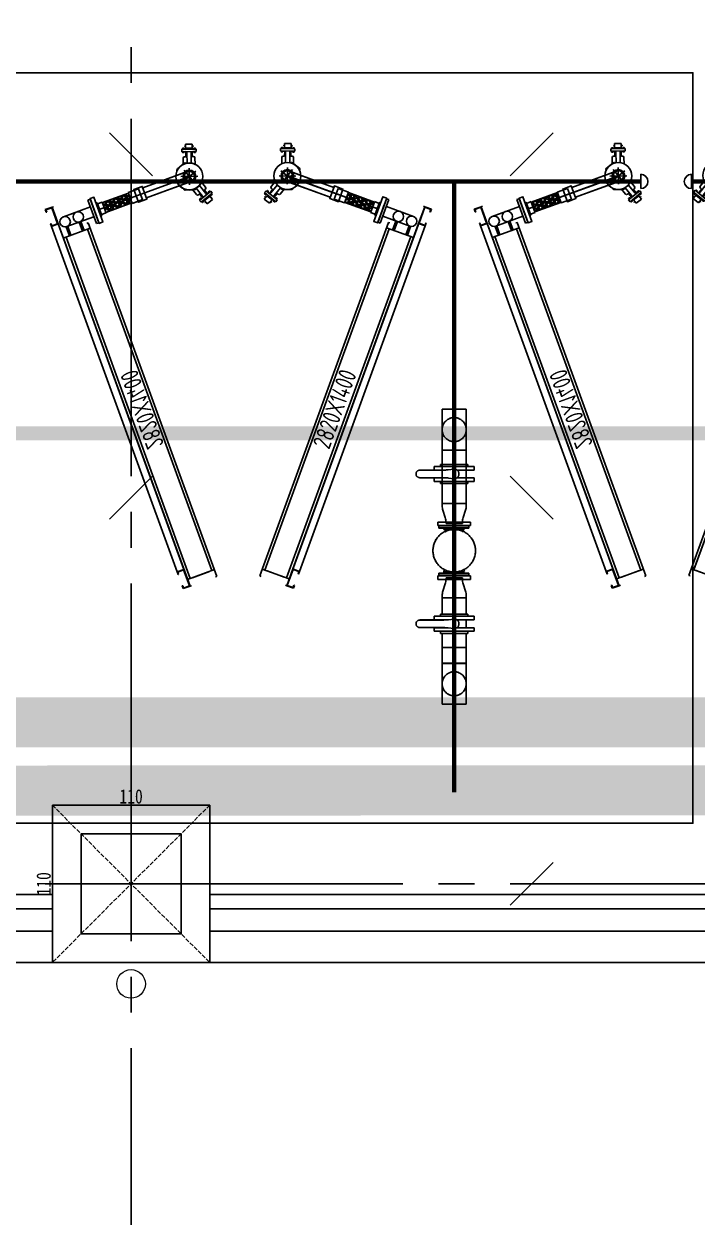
# Model space of a CAD drawing. Extents: x -3080 to 28500, y -1326 to 31609.
# Drawn here: x 10965 to 11436, y -233 to 601 of the extents above; entities that cross this region are included whole.
import ezdxf
from ezdxf.enums import TextEntityAlignment as Align

# ---------------------------------------------------------------- set-up
doc = ezdxf.new("R2010")
doc.units = 0
doc.header["$LTSCALE"] = 100
for name, pattern in [('188K-SM-03-F05-ARCH-PA-Y2257103$0$DASHED', [19.05, 12.7, -6.35]), ('188K-SM-03-F05-MECH-DCC-Y2257103$0$XFM1Q20-200k$0$CENTER', [2, 1.25, -0.25, 0.25, -0.25]), ('188K-SM-07-F10-MECH-CR PIPE-Y2257103$0$XFM1Q20-200k$0$CENTER', [2, 1.25, -0.25, 0.25, -0.25]), ('X-S-FAB-L05$0$COL-CEN-LIN', [3.25, 2.5, -0.25, 0.25, -0.25]), ('X-S-FAB-L05$0$HIDDEN', [0.4, 0.3, -0.1])]:
    doc.linetypes.add(name, pattern=pattern)
for name, color, linetype in [('0-xref', 8, 'Continuous'), ('188K-SM-03-F05-ARCH-PA-Y2257103$0$K-DIivder-3.5', 53, '188K-SM-03-F05-ARCH-PA-Y2257103$0$DASHED'), ('188K-SM-03-F05-ARCH-PA-Y2257103$0$K-岩棉 2hr 3.5-非抗', 53, 'Continuous'), ('188K-SM-03-F05-MECH-DCC-Y2257103$0$00_AC_CHS_20℃', 3, 'Continuous'), ('188K-SM-03-F05-MECH-DCC-Y2257103$0$00_DCC', 7, 'Continuous'), ('188K-SM-03-F05-MECH-DCC-Y2257103$0$00_閥站分組', 1, 'Continuous'), ('188K-SM-07-F10-MECH-CR PIPE-Y2257103$0$00_AC_CHS_12℃', 4, 'Continuous'), ('188K-SM-07-F10-MECH-CR PIPE-Y2257103$0$00_AC_CHS_20℃', 3, 'Continuous'), ('188K-SM-07-F10-MECH-CR PIPE-Y2257103$0$00_DCC', 7, 'Continuous'), ('188K-SM-07-F10-MECH-CR PIPE-Y2257103$0$00_閥站分組', 1, 'Continuous'), ('X-S-FAB-L05$0$1_L05平面圖_1_A-OBJE-MEP', 8, 'Continuous'), ('X-S-FAB-L05$0$BEAM', 8, 'Continuous'), ('X-S-FAB-L05$0$BLOCK', 8, 'Continuous'), ('X-S-FAB-L05$0$CCL', 8, 'X-S-FAB-L05$0$COL-CEN-LIN'), ('X-S-FAB-L05$0$COL', 8, 'Continuous'), ('X-S-FAB-L05$0$COL-S', 8, 'Continuous'), ('X-S-FAB-L05$0$S-FNDN', 8, 'Continuous'), ('X-S-FAB-L05$0$S-鋼柱', 8, 'Continuous'), ('X-S-FAB-L05$0$SLAB', 8, 'Continuous'), ('X-S-FAB-L05$0$WALL-RC', 8, 'Continuous')]:
    doc.layers.add(name, color=color, linetype=linetype)
doc.layers.add('X-S-FAB-L05$0$XREF', color=8, linetype='Continuous', lineweight=0)
doc.styles.add('188K-SM-03-F05-MECH-DCC-Y2257103$0$XFM1Q20-200k$0$aa-txt', font='isocp.shx', dxfattribs={"bigfont": 'chineset.shx'})
doc.styles.add('188K-SM-07-F10-MECH-CR PIPE-Y2257103$0$XFM1Q20-200k$0$aa-txt', font='isocp.shx', dxfattribs={"bigfont": 'chineset.shx'})
doc.styles.add('X-S-FAB-L05$0$DIM', font='', dxfattribs={"width": 0.8})
doc.styles.get('X-S-FAB-L05$0$DIM').set_extended_font_data('MingLiU')
doc.dimstyles.new('X-S-FAB-L05$0$JJP_005_defpoint', dxfattribs={"dimtxt": 20, "dimasz": 0.5, "dimexe": 0.5, "dimexo": 0.5, "dimgap": 0.5, "dimtad": 1, "dimdsep": 46, "dimtxsty": 'X-S-FAB-L05$0$DIM', "dimblk": 'X-S-FAB-L05$0$_None', "dimcen": 10, "dimclrd": 256, "dimclre": 256, "dimclrt": 256, "dimadec": 0, "dimazin": 0, "dimtfac": 1, "dimtix": 1, "dimtmove": 2, "dimatfit": 3, "dimldrblk": 'X-S-FAB-L05$0$_None', "dimfxl": 0.5, "dimtolj": 1, "dimtzin": 0, "dimarcsym": 0})
pattern_1 = [(135, (-2258.2576, -4619.8331), (-8e-16, 2.4374981), [5.1707143, -1.7235714]), (45, (-2259.4764, -4618.6144), (-8e-16, 2.4374981), [5.1707143, -1.7235714])]

# ---------------------------------------------------------------- blocks, each defined once
blk = doc.blocks.new('*D174')
at = {"layer": 'DefPoints', "lineweight": -2, "transparency": 16777216}
blk.add_line((0, 0), (110, 0), dxfattribs=at)
at = {"layer": 'DefPoints', "color": 0, "transparency": 16777216}
for p in [(0, 0), (110, 0), (110, 0)]:
    blk.add_point(p, dxfattribs=at)
at = {"layer": 'DefPoints', "transparency": 16777216, "insert": (55, 6.07), "char_height": 10, "attachment_point": 5, "style": 'X-S-FAB-L05$0$DIM'}
blk.add_mtext('\\A1;110', dxfattribs=at)
blk = doc.blocks.new('X-S-FAB-L05$0$_None')
blk = doc.blocks.new('*D175')
at = {"layer": 'DefPoints', "lineweight": -2, "transparency": 16777216}
blk.add_line((0, 0), (0, -110), dxfattribs=at)
at = {"layer": 'DefPoints', "color": 0, "transparency": 16777216}
for p in [(0, 0), (0, -110), (0, -110)]:
    blk.add_point(p, dxfattribs=at)
at = {"layer": 'DefPoints', "transparency": 16777216, "insert": (-6.07, -55), "char_height": 10, "attachment_point": 5, "rotation": 90, "style": 'X-S-FAB-L05$0$DIM'}
blk.add_mtext('\\A1;110', dxfattribs=at)
blk = doc.blocks.new('X-S-FAB-L05$0$SC1')
at = {"layer": 'DefPoints'}
blk.add_line((27924.99, 8342.12), (27954.99, 8312.12), dxfattribs=at)
blk = doc.blocks.new('X-S-FAB-L05$0$VC(C)')
at = {"layer": 'X-S-FAB-L05$0$S-鋼柱'}
for p in [(-16899.99, -7817.12), (-16619.99, -8057.06)]:
    blk.add_blockref('X-S-FAB-L05$0$SC1', p, dxfattribs=at)
at = {"layer": 'X-S-FAB-L05$0$S-鋼柱', "rotation": 90}
for p in [(19647.13, -27429.99), (19367.12, -27669.93), (19647.13, -27939.99)]:
    blk.add_blockref('X-S-FAB-L05$0$SC1', p, dxfattribs=at)
blk = doc.blocks.new('X-S-FAB-L05$0$板_3_2', base_point=(11935, 9055))
at = {"layer": 'X-S-FAB-L05$0$S-FNDN', "color": 15, "lineweight": 0, "flags": 128}
blk.add_lwpolyline([(11935, 9055), (4350, 9055), (4350, 7470), (9330, 7470), (9330, -55), (11935, -55), (11935, 4530), (11070, 4530), (11070, 5003), (11935, 5003)], close=True, dxfattribs=at)
blk = doc.blocks.new('188K-SM-03-F05-ARCH-PA-Y2257103')
at = {"layer": '188K-SM-03-F05-ARCH-PA-Y2257103$0$K-DIivder-3.5', "linetype": 'ByBlock', "ltscale": 2, "const_width": 10, "elevation": 0}
blk.add_lwpolyline([(13172.5, 315), (7830, 315)], dxfattribs=at)
at = {"layer": '188K-SM-03-F05-ARCH-PA-Y2257103$0$K-岩棉 2hr 3.5-非抗'}
for p, q in [((10985, -7.5, 0), (10255, -7.5, 0)), ((11825, -7.5, 0), (11095, -7.5, 0)), ((10985, -17.5), (10255, -17.5)), ((11825, -17.5), (11095, -17.5))]:
    blk.add_line(p, q, dxfattribs=at)
blk = doc.blocks.new('188K-SM-03-F05-MECH-DCC-Y2257103$0$XFM1Q20-200k$0$R6-4')
at = {"layer": '188K-SM-03-F05-MECH-DCC-Y2257103$0$00_DCC', "color": 60}
for p, q in [((-5.72, 0), (-5.72, -1.01)), ((-5.72, 0), (5.72, 0)), ((-6.22, -4.15), (-7.91, -9.27)), ((5.72, 0), (5.72, -1.01)), ((6.22, -4.15), (7.91, -9.27)), ((-8.41, -13.97), (-8.41, -12.4)), ((8.41, -13.97), (-8.41, -13.97)), ((8.41, -13.97), (8.41, -12.4))]:
    blk.add_line(p, q, dxfattribs=at)
for centre, start, end in [((-15.72, -1.01), 341.73209, 0), ((15.72, -1.01), 180, 198.26791), ((1.59, -12.4), 161.73209, 180), ((-1.59, -12.4), 0, 18.26791)]:
    blk.add_arc(centre, 10, start, end, dxfattribs=at)
blk = doc.blocks.new('188K-SM-03-F05-MECH-DCC-Y2257103$0$XFM1Q20-200k$0$BV-150V-T1')
at = {"color": 0, "linetype": 'ByBlock'}
for p, q in [((-5.24, 9.6), (-6.67, 9.6)), ((-6.67, -9.6), (-6.67, 9.6)), ((-2.7, 13.97), (-5.24, 13.97)), ((-5.24, -13.97), (-5.24, 13.97)), ((2.7, 13.97), (5.24, 13.97)), ((5.24, 13.97), (5.24, -13.97)), ((5.24, 9.6), (6.67, 9.6)), ((6.67, 9.6), (6.67, -9.6)), ((-5.24, -9.6), (-6.67, -9.6)), ((-2.7, -13.97), (-5.24, -13.97)), ((2.7, -8.41), (-2.7, -8.41)), ((2.7, -13.97), (5.24, -13.97)), ((5.24, -9.6), (6.67, -9.6))]:
    blk.add_line(p, q, dxfattribs=at)
blk.add_lwpolyline([(-2.67, 7.5), (-2.67, 24.03, -1), (2.67, 24.03), (2.67, 7.68, 0.028765), (2.87, 4.24), (3.32, 0.29, -1.044614), (-3.34, 0), (-2.87, 4.06, 0.028765)], format="xyb", close=True, dxfattribs=at)
for points in [[(-2.7, 13.97), (-2.7, 6.15)], [(2.7, 13.97), (2.7, 6.33)], [(-2.7, -1.96), (-2.7, -13.97)], [(2.7, -1.96), (2.7, -13.97)]]:
    blk.add_lwpolyline(points, dxfattribs=at)
blk = doc.blocks.new('188K-SM-03-F05-MECH-DCC-Y2257103$0$DCC-閥站(出)')
at = {"layer": '188K-SM-03-F05-MECH-DCC-Y2257103$0$00_DCC', "color": 60, "linetype": '188K-SM-03-F05-MECH-DCC-Y2257103$0$XFM1Q20-200k$0$CENTER'}
for p, q in [((-8.41, 206.26, 0), (-8.41, 140.24, 0)), ((-8.41, 206.26, 0), (8.41, 206.26, 0)), ((0, 0), (0, 206.26, 0)), ((8.41, 206.26, 0), (8.41, 140.24, 0)), ((-8.41, 177.68, 0), (8.41, 177.68, 0)), ((-10.79, 124.72, 0), (-0.29, 124.72, 0)), ((-10.79, 124.72, 0), (-10.79, 123.22, 0)), ((-10.79, 123.22, 0), (-0.29, 123.22, 0)), ((-10.69, 123.12, 0), (-10.79, 123.22, 0)), ((-0.29, 123.12, 0), (-10.69, 123.12, 0)), ((-7.84, 124.92, 0), (-0.29, 124.92, 0)), ((-7.84, 124.72, 0), (-7.84, 124.92, 0)), ((-7.29, 122.11, 0), (-7.29, 122.92, 0)), ((-6.69, 121.93, 0), (-0.29, 121.93, 0)), ((7.26, 124.92, 0), (-0.29, 124.92, 0)), ((10.21, 124.72, 0), (-0.29, 124.72, 0)), ((10.21, 123.22, 0), (-0.29, 123.22, 0)), ((-0.29, 123.12, 0), (10.11, 123.12, 0)), ((6.71, 121.93, 0), (-0.29, 121.93, 0)), ((6.71, 121.93, 0), (6.71, 122.92, 0)), ((7.26, 124.72, 0), (7.26, 124.92, 0)), ((10.11, 123.12, 0), (10.21, 123.22, 0)), ((10.21, 124.72, 0), (10.21, 123.22, 0)), ((-7.29, 93.01, 0), (-7.29, 91.72, 0)), ((6.71, 92.52, 0), (-7.29, 92.52, 0)), ((6.71, 92.52, 0), (6.71, 91.72, 0)), ((-10.69, 91.52, 0), (-10.79, 91.42, 0)), ((-10.79, 91.42, 0), (-0.29, 91.42, 0)), ((-10.79, 89.92, 0), (-10.79, 91.42, 0)), ((-10.79, 89.92, 0), (-0.29, 89.92, 0)), ((-0.29, 91.52, 0), (-10.69, 91.52, 0)), ((-7.84, 89.92, 0), (-7.84, 89.72, 0)), ((-7.84, 89.72, 0), (-0.29, 89.72, 0)), ((-0.29, 91.52, 0), (10.11, 91.52, 0)), ((10.21, 91.42, 0), (-0.29, 91.42, 0)), ((10.21, 89.92, 0), (-0.29, 89.92, 0)), ((7.26, 89.72, 0), (-0.29, 89.72, 0)), ((7.26, 89.92, 0), (7.26, 89.72, 0)), ((10.11, 91.52, 0), (10.21, 91.42, 0)), ((10.21, 89.92, 0), (10.21, 91.42, 0)), ((-8.41, 62.58, 0), (-8.41, 74.04, 0)), ((8.41, 62.58, 0), (8.41, 74.04, 0)), ((-8.41, 49.53, 0), (-8.41, 0, 0)), ((8.41, 49.53, 0), (8.41, 0, 0)), ((8.4, 39.53, 0), (-8.4, 39.53, 0)), ((-8.41, 28.57, 0), (8.41, 28.57, 0)), ((-8.41, 0, 0), (8.41, 0, 0))]:
    blk.add_line(p, q, dxfattribs=at)
at = {"layer": '188K-SM-03-F05-MECH-DCC-Y2257103$0$00_DCC', "color": 60, "linetype": '188K-SM-03-F05-MECH-DCC-Y2257103$0$XFM1Q20-200k$0$CENTER', "elevation": 0}
for points in [[(-11.43, 124.92), (11.43, 124.92), (11.43, 127.3), (-11.43, 127.3)], [(-11.43, 89.67), (11.43, 89.67), (11.43, 87.29), (-11.43, 87.29)]]:
    blk.add_lwpolyline(points, close=True, dxfattribs=at)
at = {"layer": '188K-SM-03-F05-MECH-DCC-Y2257103$0$00_DCC', "color": 60, "linetype": '188K-SM-03-F05-MECH-DCC-Y2257103$0$XFM1Q20-200k$0$CENTER'}
for centre, radius in [((0, 191.97, 0), 8.41), ((0, 107.32, 0), 14.88), ((0, 14.29, 0), 8.41)]:
    blk.add_circle(centre, radius, dxfattribs=at)
for centre, radius, start, end in [((-7.49, 122.92, 0), 0.2, 0, 90), ((-7.41, 120.62, 0), 1.5, 45, 85.36093), ((-7.46, 120.67, 0), 1.5, 345, 45), ((7.46, 120.67, 0), 1.5, 135, 195), ((7.41, 120.62, 0), 1.5, 94.63907, 135), ((6.91, 122.92, 0), 0.2, 90, 180), ((-8.4, 94.02, 0), 1.5, 317.6297, 21.32321), ((8.4, 94.02, 0), 1.5, 158.67679, 222.3703), ((-7.49, 91.72, 0), 0.2, 270, 0), ((6.91, 91.72, 0), 0.2, 180, 270)]:
    blk.add_arc(centre, radius, start, end, dxfattribs=at)
for name, p, rotation in [('188K-SM-03-F05-MECH-DCC-Y2257103$0$XFM1Q20-200k$0$BV-150V-T1', (0, 161.01, 0), 90), ('188K-SM-03-F05-MECH-DCC-Y2257103$0$XFM1Q20-200k$0$R6-4', (0, 126.3, 0), 180)]:
    blk.add_blockref(name, p, dxfattribs=dict(at, rotation=rotation))
at = {"layer": '188K-SM-03-F05-MECH-DCC-Y2257103$0$00_DCC', "color": 60, "linetype": '188K-SM-03-F05-MECH-DCC-Y2257103$0$XFM1Q20-200k$0$CENTER', "xscale": -1}
blk.add_blockref('188K-SM-03-F05-MECH-DCC-Y2257103$0$XFM1Q20-200k$0$R6-4', (0, 88.29, 0), dxfattribs=at)
at = {"layer": '188K-SM-03-F05-MECH-DCC-Y2257103$0$00_DCC', "color": 60, "linetype": '188K-SM-03-F05-MECH-DCC-Y2257103$0$XFM1Q20-200k$0$CENTER', "xscale": -1, "rotation": 90}
blk.add_blockref('188K-SM-03-F05-MECH-DCC-Y2257103$0$XFM1Q20-200k$0$BV-150V-T1', (0, 56.2, 0), dxfattribs=at)
blk = doc.blocks.new('188K-SM-03-F05-MECH-DCC-Y2257103$0$XFM1P20-200k$0$005')
at = {"layer": '188K-SM-03-F05-MECH-DCC-Y2257103$0$00_DCC'}
h = blk.add_hatch(dxfattribs=at)
h.set_pattern_fill('AR-HBONE', color=60, scale=0.430893, angle=360, style=0)
h.set_pattern_definition(pattern_1)
h.paths.add_polyline_path([(21.88125, -3.01625), (21.88125, 3.01625), (5.88125, 3.01625), (5.88125, -3.01625)])
edge = h.paths.add_edge_path(flags=17)
edge.add_line((21.88125, 3.01625), (21.88125, -3.01625))
at = {"layer": '188K-SM-03-F05-MECH-DCC-Y2257103$0$00_DCC', "color": 60}
for p, q in [((5.88125, 3.31625), (3, 3.31625)), ((5.88125, 3.31625), (5.88125, -3.31625)), ((21.88125, 3.01625), (5.88125, 3.01625)), ((5.88125, 3.01625), (5.88125, -3.01625)), ((21.88125, 3.31625), (24.7625, 3.31625)), ((21.88125, 3.31625), (21.88125, -3.31625)), ((21.88125, 3.01625), (21.88125, -3.01625)), ((21.88125, -3.01625), (21.88125, 3.01625)), ((28.2625, 3.31625), (24.7625, 3.31625)), ((28.2625, 3.31625), (28.2625, -3.31625)), ((5.88125, -3.31625), (3, -3.31625)), ((21.88125, -3.01625), (5.88125, -3.01625)), ((21.88125, -3.31625), (28.2625, -3.31625)), ((28.2625, -3.31625), (25.38125, -3.31625))]:
    blk.add_line(p, q, dxfattribs=at)
for points in [[(0, -7.6), (0, 7.6), (2.38125, 7.6), (2.38125, -7.6), (0, -7.6)], [(2.38125, 3.8975), (3, 3.8975), (3, -3.8975), (2.38125, -3.8975)]]:
    blk.add_lwpolyline(points, dxfattribs=at)
blk = doc.blocks.new('188K-SM-03-F05-MECH-DCC-Y2257103$0$DCC_配管')
at = {"layer": '188K-SM-03-F05-MECH-DCC-Y2257103$0$00_DCC', "color": 60}
for p, q in [((-71.66, 42.26, 0), (-71.66, 40.55, 0)), ((-61.6, 42.26, 0), (-71.66, 42.26, 0)), ((-71.15, 42.78, 0), (-71.15, 42.38, 0)), ((-70.17, 42.9, 0), (-71.01, 42.9, 0)), ((-70.87, 42.78, 0), (-70.87, 42.38, 0)), ((-70.31, 42.78, 0), (-70.31, 42.38, 0)), ((-70.03, 42.78, 0), (-70.03, 42.38, 0)), ((-68.98, 44.57, 0), (-69.54, 44.57, 0)), ((-69.54, 44.57, 0), (-69.54, 44.07, 0)), ((-68.98, 44.07, 0), (-69.54, 44.07, 0)), ((-64.28, 45.79, 0), (-68.98, 45.79, 0)), ((-68.98, 42.85, 0), (-68.98, 45.79, 0)), ((-64.28, 42.85, 0), (-68.98, 42.85, 0)), ((-67.74, 42.26, 0), (-67.74, 42.85, 0)), ((-65.52, 42.26, 0), (-65.52, 42.85, 0)), ((-64.28, 42.85, 0), (-64.28, 45.79, 0)), ((-64.28, 44.57, 0), (-63.72, 44.57, 0)), ((-64.28, 44.07, 0), (-63.72, 44.07, 0)), ((-63.72, 44.57, 0), (-63.72, 44.07, 0)), ((-63.22, 42.78, 0), (-63.22, 42.38, 0)), ((-63.08, 42.9, 0), (-62.24, 42.9, 0)), ((-62.94, 42.78, 0), (-62.94, 42.38, 0)), ((-62.38, 42.78, 0), (-62.38, 42.38, 0)), ((-62.1, 42.78, 0), (-62.1, 42.38, 0)), ((-61.6, 42.26, 0), (-61.6, 40.55, 0)), ((-71.66, 40.55, 0), (-61.6, 40.55, 0)), ((-71.15, 40.03, 0), (-71.15, 40.44, 0)), ((-70.17, 39.92, 0), (-71.01, 39.92, 0)), ((-70.87, 40.03, 0), (-70.87, 40.44, 0)), ((-70.73, 36.03, 0), (-70.73, 31.66, 0)), ((-70.31, 40.03, 0), (-70.31, 40.44, 0)), ((-70.03, 40.03, 0), (-70.03, 40.44, 0)), ((-69.73, 37.03, 0), (-69.12, 37.03, 0)), ((-68.77, 37.09, 0), (-68.77, 40.49, 0)), ((-68.12, 32.48, 0), (-68.12, 39.59, 0)), ((-65.14, 32.48, 0), (-65.14, 39.55, 0)), ((-64.49, 37.09, 0), (-64.49, 40.49, 0)), ((-63.52, 37.03, 0), (-64.14, 37.03, 0)), ((-63.22, 40.03, 0), (-63.22, 40.44, 0)), ((-63.08, 39.92, 0), (-62.24, 39.92, 0)), ((-62.94, 40.03, 0), (-62.94, 40.44, 0)), ((-62.52, 36.03, 0), (-62.52, 31.66, 0)), ((-62.38, 40.03, 0), (-62.38, 40.44, 0)), ((-62.1, 40.03, 0), (-62.1, 40.44, 0)), ((-66.63, 17.31, 0), (-66.63, 29.02, 0)), ((-33.99, 15.66), (-65.24, 26.54, 0)), ((-72.48, 23.16, 0), (-60.78, 23.16, 0)), ((-36.38, 8.77), (-67.83, 19.72, 0)), ((-66.63, 23.16, 0), (-3.17, 1.1)), ((-70.73, 14.66, 0), (-70.73, 14.67, 0)), ((-69.73, 13.66, 0), (-63.52, 13.66, 0)), ((-62.52, 14.66, 0), (-62.52, 14.67, 0)), ((-1.2, -3.45), (1.2, 3.45))]:
    blk.add_line(p, q, dxfattribs=at)
at = {"layer": '188K-SM-03-F05-MECH-DCC-Y2257103$0$00_DCC', "color": 60, "elevation": 0}
for points in [[(-30.71, 5.67), (-36.73, 7.76), (-33.64, 16.67), (-27.62, 14.58)], [(-31.42, 5.91), (-30.71, 5.67), (-27.62, 14.58), (-28.33, 14.83)]]:
    blk.add_lwpolyline(points, dxfattribs=at)
at = {"layer": '188K-SM-03-F05-MECH-DCC-Y2257103$0$00_DCC', "color": 60}
for radius in [9.44, 4.44, 3.65]:
    blk.add_circle((-66.63, 23.16, 0), radius, dxfattribs=at)
for centre, radius, start, end in [((-71.29, 42.41, 0), 0.143, 270, 347.31962), ((-71.01, 42.75, 0), 0.143, 12.68038, 167.31962), ((-71.01, 42.41, 0), 0.143, 192.68038, 347.31962), ((-70.59, 42.49, 0), 0.406, 46.39718, 133.60282), ((-70.59, 42.67, 0), 0.406, 226.39718, 313.60282), ((-70.17, 42.75, 0), 0.143, 12.68038, 167.31962), ((-70.17, 42.41, 0), 0.143, 192.68038, 347.31962), ((-69.89, 42.41, 0), 0.143, 192.68038, 270), ((-63.36, 42.41, 0), 0.143, 270, 347.31962), ((-63.08, 42.75, 0), 0.143, 12.68038, 167.31962), ((-63.08, 42.41, 0), 0.143, 192.68038, 347.31962), ((-62.66, 42.49, 0), 0.406, 46.39718, 133.60282), ((-62.66, 42.67, 0), 0.406, 226.39718, 313.60282), ((-62.24, 42.75, 0), 0.143, 12.68038, 167.31962), ((-62.24, 42.41, 0), 0.143, 192.68038, 347.31962), ((-61.96, 42.41, 0), 0.143, 192.68038, 270), ((-71.29, 40.41, 0), 0.143, 12.68038, 90), ((-71.01, 40.41, 0), 0.143, 12.68038, 167.31962), ((-71.01, 40.06, 0), 0.143, 192.68038, 347.31962), ((-70.59, 40.14, 0), 0.406, 46.39718, 133.60282), ((-70.59, 40.33, 0), 0.406, 226.39718, 313.60282), ((-69.73, 36.03, 0), 1, 90, 180), ((-70.17, 40.41, 0), 0.143, 12.68038, 167.31962), ((-70.17, 40.06, 0), 0.143, 192.68038, 347.31962), ((-69.89, 40.41, 0), 0.143, 90, 167.31962), ((-69.12, 39.55, 0), 1, 0, 90), ((-69.12, 38.03, 0), 1, 270, 0), ((-64.14, 38.03, 0), 1, 180, 270), ((-64.13, 39.55, 0), 1, 90, 180), ((-63.52, 36.03, 0), 1, 0, 90), ((-63.36, 40.41, 0), 0.143, 12.68038, 90), ((-63.08, 40.41, 0), 0.143, 12.68038, 167.31962), ((-63.08, 40.06, 0), 0.143, 192.68038, 347.31962), ((-62.66, 40.14, 0), 0.406, 46.39718, 133.60282), ((-62.66, 40.33, 0), 0.406, 226.39718, 313.60282), ((-62.24, 40.41, 0), 0.143, 12.68038, 167.31962), ((-62.24, 40.06, 0), 0.143, 192.68038, 347.31962), ((-61.96, 40.41, 0), 0.143, 90, 167.31962), ((-66.67, 20.94, 0), 2.22, 271.07933, 88.92067), ((-69.73, 14.66, 0), 1, 180, 270), ((-63.52, 14.66, 0), 1, 270, 0)]:
    blk.add_arc(centre, radius, start, end, dxfattribs=at)
at = {"layer": '188K-SM-03-F05-MECH-DCC-Y2257103$0$00_DCC', "color": 60, "xscale": -1.210111893907765, "yscale": 1.210111893907765, "zscale": 1.210111893907765, "rotation": 340.8548292855317}
blk.add_blockref('188K-SM-03-F05-MECH-DCC-Y2257103$0$XFM1P20-200k$0$005', (0, 0), dxfattribs=at)
blk = doc.blocks.new('188K-SM-03-F05-MECH-DCC-Y2257103$0$DCC-2_2.82x1.4')
at = {"layer": '188K-SM-03-F05-MECH-DCC-Y2257103$0$00_DCC', "color": 4}
for p, q in [((0, 25.01), (263, 25.11)), ((259, 25.11), (259, 5.11)), ((278.05, 32.11), (260.55, 32.11)), ((260.55, 30.31), (260.55, 32.11)), ((278.05, 30.31), (260.55, 30.31)), ((263, 25.11), (263, 24.11)), ((265.65, 10.21), (265.65, 30.31)), ((272.95, 10.21), (272.95, 30.31)), ((278.05, 30.31), (278.05, 32.11)), ((0, 24.01), (0, 25.01)), ((5, 25.01), (5, 5.01)), ((5, 25.01), (5, 5.01)), ((5, 23.01), (259, 23.11)), ((5, 8.61), (5, 21.41)), ((265.65, 20.61), (259, 20.61)), ((265.65, 19.41), (259, 19.41)), ((265.65, 10.81), (259, 10.81)), ((265.65, 9.61), (259, 9.61)), ((0, 6.01), (0, 5.01)), ((5, 7.01), (259, 7.11))]:
    blk.add_line(p, q, dxfattribs=at)
at = {"layer": '188K-SM-03-F05-MECH-DCC-Y2257103$0$00_DCC', "color": 24}
for p, q in [((0, 5.01), (282, 5.11)), ((282, 5.11), (282, 6.11))]:
    blk.add_line(p, q, dxfattribs=at)
at = {"layer": '188K-SM-03-F05-MECH-DCC-Y2257103$0$00_DCC'}
for p, q in [((0, 0), (0, 5)), ((0, 5), (12.5, 5)), ((2, 0), (0, 0)), ((12.18, 4.68), (0.32, 4.68)), ((0.32, 4.68), (0.32, 0.32)), ((0.32, 0.32), (2, 0.32)), ((2, 0.32), (2, 0)), ((10.5, 0), (10.5, 0.32)), ((10.5, 0.32), (12.18, 0.32)), ((12.5, 0), (10.5, 0)), ((12.18, 0.32), (12.18, 4.68)), ((12.5, 5), (12.5, 0)), ((12.5, -0.05), (12.5, 4.95)), ((269.5, 5.11), (269.5, 0.11)), ((269.5, 0.11), (269.5, 5.11)), ((269.5, 5.11), (282, 5.11)), ((271.5, 0.11), (269.5, 0.11)), ((281.68, 4.79), (269.82, 4.79)), ((269.82, 4.79), (269.82, 0.43)), ((269.82, 0.43), (271.5, 0.43)), ((271.5, 0.43), (271.5, 0.11)), ((280, 0.11), (280, 0.43)), ((280, 0.43), (281.68, 0.43)), ((282, 0.11), (280, 0.11)), ((281.68, 0.43), (281.68, 4.79)), ((282, 5.11), (282, 0.11))]:
    blk.add_line(p, q, dxfattribs=at)
at = {"layer": '188K-SM-03-F05-MECH-DCC-Y2257103$0$00_DCC', "color": 3}
for p, q in [((12.5, 4.95), (269.5, 5.11)), ((269.5, 0.11), (12.5, -0.05))]:
    blk.add_line(p, q, dxfattribs=at)
at = {"layer": '188K-SM-03-F05-MECH-DCC-Y2257103$0$00_DCC'}
blk.add_lwpolyline([(2, -0.16), (2, 0)], dxfattribs=at)
at = {"layer": '188K-SM-03-F05-MECH-DCC-Y2257103$0$00_DCC', "color": 4}
for centre in [(269.3, 20.01), (269.3, 10.21)]:
    blk.add_circle(centre, 3.65, dxfattribs=at)
at = {"layer": '188K-SM-03-F05-MECH-DCC-Y2257103$0$00_DCC', "xscale": -1, "rotation": 70.85482928510031}
blk.add_blockref('188K-SM-03-F05-MECH-DCC-Y2257103$0$DCC_配管', (269.3, 32.11), dxfattribs=at)
at = {"layer": '188K-SM-03-F05-MECH-DCC-Y2257103$0$00_DCC', "color": 4, "style": '188K-SM-03-F05-MECH-DCC-Y2257103$0$XFM1Q20-200k$0$aa-txt', "width": 0.8}
blk.add_text('2820X1400', height=12.5, rotation=360, dxfattribs=at).set_placement((127.55, 15.83), align=Align.MIDDLE)
blk = doc.blocks.new('188K-SM-03-F05-MECH-DCC-Y2257103')
at = {"layer": '188K-SM-03-F05-MECH-DCC-Y2257103$0$00_AC_CHS_20℃', "ltscale": 1000}
for p, q in [((11396.3, 496.08, 0), (11396.3, 486.08, 0)), ((11396.3, 486.08, 0), (11396.3, 496.08, 0)), ((11431.72, 496.08, 0), (11431.72, 486.08, 0)), ((11431.72, 486.08, 0), (11431.72, 496.08, 0))]:
    blk.add_line(p, q, dxfattribs=at)
at = {"layer": '188K-SM-03-F05-MECH-DCC-Y2257103$0$00_AC_CHS_20℃', "ltscale": 1000, "const_width": 3, "elevation": 0}
for points in [[(10532.06, 491.08), (11396.3, 491.08)], [(11265.88, 100.07), (11265.88, 491.08)], [(11431.72, 491.08), (12295.97, 491.08)]]:
    blk.add_lwpolyline(points, dxfattribs=at)
at = {"layer": '188K-SM-03-F05-MECH-DCC-Y2257103$0$00_AC_CHS_20℃', "ltscale": 1000}
for centre, start, end in [((11396.3, 491.08, 0), 270, 90), ((11396.3, 491.08, 0), 270, 90), ((11431.72, 491.08, 0), 90, 270), ((11431.72, 491.08, 0), 90, 270)]:
    blk.add_arc(centre, 5, start, end, dxfattribs=at)
at = {"layer": '188K-SM-03-F05-MECH-DCC-Y2257103$0$00_閥站分組', "ltscale": 1000, "elevation": 0}
blk.add_lwpolyline([(10536.3, 567.1), (11432.71, 567.1), (11432.71, 42.34), (10536.3, 42.34)], close=True, dxfattribs=at)
at = {"layer": '188K-SM-03-F05-MECH-DCC-Y2257103$0$00_DCC', "xscale": -1, "rotation": 290.021059431338}
for p in [(11076.5, 206.41), (11376.39, 206.75)]:
    blk.add_blockref('188K-SM-03-F05-MECH-DCC-Y2257103$0$DCC-2_2.82x1.4', p, dxfattribs=at)
at = {"layer": '188K-SM-03-F05-MECH-DCC-Y2257103$0$00_DCC', "rotation": 69.978940568662}
for p in [(11153.5, 206.75), (11453.39, 207.09)]:
    blk.add_blockref('188K-SM-03-F05-MECH-DCC-Y2257103$0$DCC-2_2.82x1.4', p, dxfattribs=at)
at = {"layer": '188K-SM-03-F05-MECH-DCC-Y2257103$0$00_DCC', "color": 4}
blk.add_blockref('188K-SM-03-F05-MECH-DCC-Y2257103$0$DCC-閥站(出)', (11265.88, 125.61, 0), dxfattribs=at)
blk = doc.blocks.new('188K-SM-07-F10-MECH-CR PIPE-Y2257103$0$XFM1Q20-200k$0$R6-4')
at = {"layer": '188K-SM-07-F10-MECH-CR PIPE-Y2257103$0$00_DCC', "color": 60}
for p, q in [((-5.72, 0), (-5.72, -1.01)), ((-5.72, 0), (5.72, 0)), ((-6.22, -4.15), (-7.91, -9.27)), ((5.72, 0), (5.72, -1.01)), ((6.22, -4.15), (7.91, -9.27)), ((-8.41, -13.97), (-8.41, -12.4)), ((8.41, -13.97), (-8.41, -13.97)), ((8.41, -13.97), (8.41, -12.4))]:
    blk.add_line(p, q, dxfattribs=at)
for centre, start, end in [((-15.72, -1.01), 341.73209, 0), ((15.72, -1.01), 180, 198.26791), ((1.59, -12.4), 161.73209, 180), ((-1.59, -12.4), 0, 18.26791)]:
    blk.add_arc(centre, 10, start, end, dxfattribs=at)
blk = doc.blocks.new('188K-SM-07-F10-MECH-CR PIPE-Y2257103$0$XFM1Q20-200k$0$BV-150V-T1')
at = {"color": 0, "linetype": 'ByBlock'}
for p, q in [((-5.24, 9.6), (-6.67, 9.6)), ((-6.67, -9.6), (-6.67, 9.6)), ((-2.7, 13.97), (-5.24, 13.97)), ((-5.24, -13.97), (-5.24, 13.97)), ((2.7, 13.97), (5.24, 13.97)), ((5.24, 13.97), (5.24, -13.97)), ((5.24, 9.6), (6.67, 9.6)), ((6.67, 9.6), (6.67, -9.6)), ((-5.24, -9.6), (-6.67, -9.6)), ((-2.7, -13.97), (-5.24, -13.97)), ((2.7, -8.41), (-2.7, -8.41)), ((2.7, -13.97), (5.24, -13.97)), ((5.24, -9.6), (6.67, -9.6))]:
    blk.add_line(p, q, dxfattribs=at)
blk.add_lwpolyline([(-2.67, 7.5), (-2.67, 24.03, -1), (2.67, 24.03), (2.67, 7.68, 0.028765), (2.87, 4.24), (3.32, 0.29, -1.044614), (-3.34, 0), (-2.87, 4.06, 0.028765)], format="xyb", close=True, dxfattribs=at)
for points in [[(-2.7, 13.97), (-2.7, 6.15)], [(2.7, 13.97), (2.7, 6.33)], [(-2.7, -1.96), (-2.7, -13.97)], [(2.7, -1.96), (2.7, -13.97)]]:
    blk.add_lwpolyline(points, dxfattribs=at)
blk = doc.blocks.new('188K-SM-07-F10-MECH-CR PIPE-Y2257103$0$DCC-閥站(出)')
at = {"layer": '188K-SM-07-F10-MECH-CR PIPE-Y2257103$0$00_DCC', "color": 60, "linetype": '188K-SM-07-F10-MECH-CR PIPE-Y2257103$0$XFM1Q20-200k$0$CENTER'}
for p, q in [((-8.41, 206.26, 0), (-8.41, 140.24, 0)), ((-8.41, 206.26, 0), (8.41, 206.26, 0)), ((0, 0), (0, 206.26, 0)), ((8.41, 206.26, 0), (8.41, 140.24, 0)), ((-8.41, 177.68, 0), (8.41, 177.68, 0)), ((-10.79, 124.72, 0), (-0.29, 124.72, 0)), ((-10.79, 124.72, 0), (-10.79, 123.22, 0)), ((-10.79, 123.22, 0), (-0.29, 123.22, 0)), ((-10.69, 123.12, 0), (-10.79, 123.22, 0)), ((-0.29, 123.12, 0), (-10.69, 123.12, 0)), ((-7.84, 124.92, 0), (-0.29, 124.92, 0)), ((-7.84, 124.72, 0), (-7.84, 124.92, 0)), ((-7.29, 122.11, 0), (-7.29, 122.92, 0)), ((-6.69, 121.93, 0), (-0.29, 121.93, 0)), ((7.26, 124.92, 0), (-0.29, 124.92, 0)), ((10.21, 124.72, 0), (-0.29, 124.72, 0)), ((10.21, 123.22, 0), (-0.29, 123.22, 0)), ((-0.29, 123.12, 0), (10.11, 123.12, 0)), ((6.71, 121.93, 0), (-0.29, 121.93, 0)), ((6.71, 121.93, 0), (6.71, 122.92, 0)), ((7.26, 124.72, 0), (7.26, 124.92, 0)), ((10.11, 123.12, 0), (10.21, 123.22, 0)), ((10.21, 124.72, 0), (10.21, 123.22, 0)), ((-7.29, 93.01, 0), (-7.29, 91.72, 0)), ((6.71, 92.52, 0), (-7.29, 92.52, 0)), ((6.71, 92.52, 0), (6.71, 91.72, 0)), ((-10.69, 91.52, 0), (-10.79, 91.42, 0)), ((-10.79, 91.42, 0), (-0.29, 91.42, 0)), ((-10.79, 89.92, 0), (-10.79, 91.42, 0)), ((-10.79, 89.92, 0), (-0.29, 89.92, 0)), ((-0.29, 91.52, 0), (-10.69, 91.52, 0)), ((-7.84, 89.92, 0), (-7.84, 89.72, 0)), ((-7.84, 89.72, 0), (-0.29, 89.72, 0)), ((-0.29, 91.52, 0), (10.11, 91.52, 0)), ((10.21, 91.42, 0), (-0.29, 91.42, 0)), ((10.21, 89.92, 0), (-0.29, 89.92, 0)), ((7.26, 89.72, 0), (-0.29, 89.72, 0)), ((7.26, 89.92, 0), (7.26, 89.72, 0)), ((10.11, 91.52, 0), (10.21, 91.42, 0)), ((10.21, 89.92, 0), (10.21, 91.42, 0)), ((-8.41, 62.58, 0), (-8.41, 74.04, 0)), ((8.41, 62.58, 0), (8.41, 74.04, 0)), ((-8.41, 49.53, 0), (-8.41, 0, 0)), ((8.41, 49.53, 0), (8.41, 0, 0)), ((8.4, 39.53, 0), (-8.4, 39.53, 0)), ((-8.41, 28.57, 0), (8.41, 28.57, 0)), ((-8.41, 0, 0), (8.41, 0, 0))]:
    blk.add_line(p, q, dxfattribs=at)
at = {"layer": '188K-SM-07-F10-MECH-CR PIPE-Y2257103$0$00_DCC', "color": 60, "linetype": '188K-SM-07-F10-MECH-CR PIPE-Y2257103$0$XFM1Q20-200k$0$CENTER', "elevation": 0}
for points in [[(-11.43, 124.92), (11.43, 124.92), (11.43, 127.3), (-11.43, 127.3)], [(-11.43, 89.67), (11.43, 89.67), (11.43, 87.29), (-11.43, 87.29)]]:
    blk.add_lwpolyline(points, close=True, dxfattribs=at)
at = {"layer": '188K-SM-07-F10-MECH-CR PIPE-Y2257103$0$00_DCC', "color": 60, "linetype": '188K-SM-07-F10-MECH-CR PIPE-Y2257103$0$XFM1Q20-200k$0$CENTER'}
for centre, radius in [((0, 191.97, 0), 8.41), ((0, 107.32, 0), 14.88), ((0, 14.29, 0), 8.41)]:
    blk.add_circle(centre, radius, dxfattribs=at)
for centre, radius, start, end in [((-7.49, 122.92, 0), 0.2, 0, 90), ((-7.41, 120.62, 0), 1.5, 45, 85.36093), ((-7.46, 120.67, 0), 1.5, 345, 45), ((7.46, 120.67, 0), 1.5, 135, 195), ((7.41, 120.62, 0), 1.5, 94.63907, 135), ((6.91, 122.92, 0), 0.2, 90, 180), ((-8.4, 94.02, 0), 1.5, 317.6297, 21.32321), ((8.4, 94.02, 0), 1.5, 158.67679, 222.3703), ((-7.49, 91.72, 0), 0.2, 270, 0), ((6.91, 91.72, 0), 0.2, 180, 270)]:
    blk.add_arc(centre, radius, start, end, dxfattribs=at)
for name, p, rotation in [('188K-SM-07-F10-MECH-CR PIPE-Y2257103$0$XFM1Q20-200k$0$BV-150V-T1', (0, 161.01, 0), 90), ('188K-SM-07-F10-MECH-CR PIPE-Y2257103$0$XFM1Q20-200k$0$R6-4', (0, 126.3, 0), 180)]:
    blk.add_blockref(name, p, dxfattribs=dict(at, rotation=rotation))
at = {"layer": '188K-SM-07-F10-MECH-CR PIPE-Y2257103$0$00_DCC', "color": 60, "linetype": '188K-SM-07-F10-MECH-CR PIPE-Y2257103$0$XFM1Q20-200k$0$CENTER', "xscale": -1}
blk.add_blockref('188K-SM-07-F10-MECH-CR PIPE-Y2257103$0$XFM1Q20-200k$0$R6-4', (0, 88.29, 0), dxfattribs=at)
at = {"layer": '188K-SM-07-F10-MECH-CR PIPE-Y2257103$0$00_DCC', "color": 60, "linetype": '188K-SM-07-F10-MECH-CR PIPE-Y2257103$0$XFM1Q20-200k$0$CENTER', "xscale": -1, "rotation": 90}
blk.add_blockref('188K-SM-07-F10-MECH-CR PIPE-Y2257103$0$XFM1Q20-200k$0$BV-150V-T1', (0, 56.2, 0), dxfattribs=at)
blk = doc.blocks.new('188K-SM-07-F10-MECH-CR PIPE-Y2257103$0$XFM1P20-200k$0$005')
at = {"layer": '188K-SM-07-F10-MECH-CR PIPE-Y2257103$0$00_DCC'}
h = blk.add_hatch(dxfattribs=at)
h.set_pattern_fill('AR-HBONE', color=60, scale=0.430893, angle=360, style=0)
h.set_pattern_definition(pattern_1)
h.paths.add_polyline_path([(21.88125, -3.01625), (21.88125, 3.01625), (5.88125, 3.01625), (5.88125, -3.01625)])
edge = h.paths.add_edge_path(flags=17)
edge.add_line((21.88125, 3.01625), (21.88125, -3.01625))
at = {"layer": '188K-SM-07-F10-MECH-CR PIPE-Y2257103$0$00_DCC', "color": 60}
for p, q in [((5.88125, 3.31625), (3, 3.31625)), ((5.88125, 3.31625), (5.88125, -3.31625)), ((21.88125, 3.01625), (5.88125, 3.01625)), ((5.88125, 3.01625), (5.88125, -3.01625)), ((21.88125, 3.31625), (24.7625, 3.31625)), ((21.88125, 3.31625), (21.88125, -3.31625)), ((21.88125, 3.01625), (21.88125, -3.01625)), ((21.88125, -3.01625), (21.88125, 3.01625)), ((28.2625, 3.31625), (24.7625, 3.31625)), ((28.2625, 3.31625), (28.2625, -3.31625)), ((5.88125, -3.31625), (3, -3.31625)), ((21.88125, -3.01625), (5.88125, -3.01625)), ((21.88125, -3.31625), (28.2625, -3.31625)), ((28.2625, -3.31625), (25.38125, -3.31625))]:
    blk.add_line(p, q, dxfattribs=at)
for points in [[(0, -7.6), (0, 7.6), (2.38125, 7.6), (2.38125, -7.6), (0, -7.6)], [(2.38125, 3.8975), (3, 3.8975), (3, -3.8975), (2.38125, -3.8975)]]:
    blk.add_lwpolyline(points, dxfattribs=at)
blk = doc.blocks.new('188K-SM-07-F10-MECH-CR PIPE-Y2257103$0$DCC_配管')
at = {"layer": '188K-SM-07-F10-MECH-CR PIPE-Y2257103$0$00_DCC', "color": 60}
for p, q in [((-71.24, 26.73, 0), (-62.06, 19.48, 0)), ((-63.02, 27.7, 0), (-70.28, 18.51, 0)), ((-33.99, 15.66), (-65.45, 26.55, 0)), ((-64.6, 32.32, 0), (-64.61, 32.32, 0)), ((-63.2, 32.48, 0), (-58.33, 28.64, 0)), ((-58.16, 27.23, 0), (-58.16, 27.23, 0)), ((-73.6, 16.72, 0), (-78, 11.14, 0)), ((-77.84, 15.55, 0), (-75.14, 18.98, 0)), ((-36.38, 8.77), (-67.65, 19.59, 0)), ((-66.65, 23.11, 0), (-3.17, 1.1)), ((-80.7, 9.11, 0), (-82.52, 6.8, 0)), ((-82.43, 11.23, 0), (-81.37, 12.58, 0)), ((-74.54, 5, 0), (-82.43, 11.23, 0)), ((-82.36, 10.51, 0), (-82.1, 10.83, 0)), ((-81.66, 9.81, 0), (-82.32, 10.34, 0)), ((-82.19, 8.1, 0), (-81.89, 8.5, 0)), ((-82.14, 10.34, 0), (-81.89, 10.66, 0)), ((-81.45, 8.15, 0), (-81.89, 8.5, 0)), ((-81.7, 9.99, 0), (-81.45, 10.31, 0)), ((-81.48, 9.82, 0), (-81.23, 10.13, 0)), ((-81.37, 12.58, 0), (-73.47, 6.34, 0)), ((-80.65, 12.67, 0), (-80.9, 12.35, 0)), ((-77, 6.19, 0), (-80.7, 9.11, 0)), ((-80.43, 12.5, 0), (-80.68, 12.18, 0)), ((-79.81, 12.15, 0), (-80.47, 12.67, 0)), ((-79.99, 12.15, 0), (-80.24, 11.83, 0)), ((-79.77, 11.98, 0), (-80.02, 11.66, 0)), ((-79.35, 8.8, 0), (-79.72, 8.34, 0)), ((-76.96, 13.5, 0), (-79.06, 10.84, 0)), ((-77.68, 14.15, 0), (-77.2, 13.77, 0)), ((-73.6, 10.85, 0), (-75.7, 8.18, 0)), ((-71.25, 14.87, 0), (-75.63, 9.32, 0)), ((-72.8, 10.3, 0), (-73.28, 10.68, 0)), ((-71.4, 10.47, 0), (-68.69, 13.89, 0)), ((-78.82, 3.89, 0), (-82.52, 6.8, 0)), ((-81.76, 7.76, 0), (-82.19, 8.1, 0)), ((-77, 6.19, 0), (-78.82, 3.89, 0)), ((-78.07, 4.85, 0), (-77.63, 4.5, 0)), ((-77.61, 7.43, 0), (-77.98, 6.96, 0)), ((-77.76, 5.24, 0), (-77.32, 4.89, 0)), ((-77.63, 4.5, 0), (-77.32, 4.89, 0)), ((-76.13, 5.6, 0), (-75.88, 5.92, 0)), ((-76.09, 5.42, 0), (-75.43, 4.9, 0)), ((-75.91, 5.42, 0), (-75.66, 5.74, 0)), ((-75.47, 5.08, 0), (-75.22, 5.4, 0)), ((-75.25, 4.9, 0), (-75, 5.22, 0)), ((-74.43, 7.76, 0), (-74.68, 7.44, 0)), ((-74.54, 5, 0), (-73.47, 6.34, 0)), ((-74.21, 7.58, 0), (-74.46, 7.26, 0)), ((-74.25, 7.76, 0), (-73.59, 7.24, 0)), ((-73.77, 7.24, 0), (-74.02, 6.92, 0)), ((-73.55, 7.06, 0), (-73.8, 6.74, 0)), ((1.2, 3.45), (-1.2, -3.45))]:
    blk.add_line(p, q, dxfattribs=at)
at = {"layer": '188K-SM-07-F10-MECH-CR PIPE-Y2257103$0$00_DCC', "color": 60, "elevation": 0}
for points in [[(-27.62, 14.58), (-33.64, 16.67), (-36.73, 7.76), (-30.71, 5.67)], [(-28.33, 14.83), (-27.62, 14.58), (-30.71, 5.67), (-31.42, 5.91)]]:
    blk.add_lwpolyline(points, dxfattribs=at)
at = {"layer": '188K-SM-07-F10-MECH-CR PIPE-Y2257103$0$00_DCC', "color": 60}
for centre, radius in [((-66.65, 23.1, 0), 9.44), ((-66.65, 23.11, 0), 4.44), ((-66.65, 23.11, 0), 3.65)]:
    blk.add_circle(centre, radius, dxfattribs=at)
for centre, radius, start, end in [((-65.31, 24.87, 0), 2.22, 232.78899, 50.63033), ((-63.82, 31.7, 0), 1, 51.70966, 141.70966), ((-58.95, 27.85, 0), 1, 321.70966, 51.70966), ((-82.23, 10.45, 0), 0.143, 154.39004, 309.02928), ((-82.23, 10.89, 0), 0.143, 334.39004, 51.70966), ((-81.73, 10.39, 0), 0.406, 188.10684, 275.31248), ((-82.01, 10.72, 0), 0.143, 334.39004, 129.02928), ((-81.85, 10.25, 0), 0.406, 8.10684, 95.31248), ((-81.57, 9.93, 0), 0.143, 154.39004, 309.02928), ((-81.36, 10.2, 0), 0.143, 334.39004, 129.02928), ((-81.14, 10.02, 0), 0.143, 51.70966, 129.02928), ((-80.99, 12.46, 0), 0.143, 231.70966, 309.02928), ((-80.77, 12.29, 0), 0.143, 154.39004, 309.02928), ((-80.28, 12.23, 0), 0.406, 188.10684, 275.31248), ((-80.56, 12.56, 0), 0.143, 334.39004, 129.02928), ((-80.39, 12.09, 0), 0.406, 8.10684, 95.31248), ((-80.11, 11.77, 0), 0.143, 154.39004, 309.02928), ((-79.89, 11.59, 0), 0.143, 154.39004, 231.70966), ((-79.9, 12.04, 0), 0.143, 334.39004, 129.02928), ((-78.76, 11.79, 0), 1, 231.70966, 321.70966), ((-77.06, 14.93, 0), 1, 141.70966, 231.70966), ((-77.82, 12.98, 0), 1, 321.70966, 51.70966), ((-74.84, 8.7, 0), 1, 141.70966, 231.70966), ((-73.9, 9.89, 0), 1, 51.70966, 141.70966), ((-72.18, 11.09, 0), 1, 231.70966, 321.70966), ((-76, 5.54, 0), 0.143, 154.39004, 309.02928), ((-76.01, 5.98, 0), 0.143, 334.39004, 51.70966), ((-75.51, 5.48, 0), 0.406, 188.10684, 275.31248), ((-75.79, 5.8, 0), 0.143, 334.39004, 129.02928), ((-75.62, 5.34, 0), 0.406, 8.10684, 95.31248), ((-75.35, 5.01, 0), 0.143, 154.39004, 309.02928), ((-75.13, 5.28, 0), 0.143, 334.39004, 129.02928), ((-74.91, 5.11, 0), 0.143, 51.70966, 129.02928), ((-74.77, 7.55, 0), 0.143, 231.70966, 309.02928), ((-74.55, 7.38, 0), 0.143, 154.39004, 309.02928), ((-74.06, 7.32, 0), 0.406, 188.10684, 275.31248), ((-74.34, 7.65, 0), 0.143, 334.39004, 129.02928), ((-74.17, 7.18, 0), 0.406, 8.10684, 95.31248), ((-73.89, 6.86, 0), 0.143, 154.39004, 309.02928), ((-73.67, 6.68, 0), 0.143, 154.39004, 231.70966), ((-73.68, 7.12, 0), 0.143, 334.39004, 129.02928)]:
    blk.add_arc(centre, radius, start, end, dxfattribs=at)
at = {"layer": '188K-SM-07-F10-MECH-CR PIPE-Y2257103$0$00_DCC', "color": 60, "xscale": 1.210111893907765, "yscale": 1.210111893907765, "zscale": 1.210111893907765, "rotation": 160.8548292855056}
blk.add_blockref('188K-SM-07-F10-MECH-CR PIPE-Y2257103$0$XFM1P20-200k$0$005', (0, 0), dxfattribs=at)
blk = doc.blocks.new('188K-SM-07-F10-MECH-CR PIPE-Y2257103$0$DCC-2_2.82x1.4')
at = {"layer": '188K-SM-07-F10-MECH-CR PIPE-Y2257103$0$00_DCC', "color": 4}
for p, q in [((0, 25.01), (263, 25.11)), ((259, 25.11), (259, 5.11)), ((278.05, 32.11), (260.55, 32.11)), ((260.55, 30.31), (260.55, 32.11)), ((278.05, 30.31), (260.55, 30.31)), ((263, 25.11), (263, 24.11)), ((265.65, 10.21), (265.65, 30.31)), ((272.95, 10.21), (272.95, 30.31)), ((278.05, 30.31), (278.05, 32.11)), ((0, 24.01), (0, 25.01)), ((5, 25.01), (5, 5.01)), ((5, 25.01), (5, 5.01)), ((5, 23.01), (259, 23.11)), ((5, 8.61), (5, 21.41)), ((265.65, 20.61), (259, 20.61)), ((265.65, 19.41), (259, 19.41)), ((265.65, 10.81), (259, 10.81)), ((265.65, 9.61), (259, 9.61)), ((0, 6.01), (0, 5.01)), ((5, 7.01), (259, 7.11))]:
    blk.add_line(p, q, dxfattribs=at)
at = {"layer": '188K-SM-07-F10-MECH-CR PIPE-Y2257103$0$00_DCC', "color": 24}
for p, q in [((0, 5.01), (282, 5.11)), ((282, 5.11), (282, 6.11))]:
    blk.add_line(p, q, dxfattribs=at)
at = {"layer": '188K-SM-07-F10-MECH-CR PIPE-Y2257103$0$00_DCC'}
for p, q in [((0, 0), (0, 5)), ((0, 5), (12.5, 5)), ((2, 0), (0, 0)), ((12.18, 4.68), (0.32, 4.68)), ((0.32, 4.68), (0.32, 0.32)), ((0.32, 0.32), (2, 0.32)), ((2, 0.32), (2, 0)), ((10.5, 0), (10.5, 0.32)), ((10.5, 0.32), (12.18, 0.32)), ((12.5, 0), (10.5, 0)), ((12.18, 0.32), (12.18, 4.68)), ((12.5, 5), (12.5, 0)), ((12.5, -0.05), (12.5, 4.95)), ((269.5, 5.11), (269.5, 0.11)), ((269.5, 0.11), (269.5, 5.11)), ((269.5, 5.11), (282, 5.11)), ((271.5, 0.11), (269.5, 0.11)), ((281.68, 4.79), (269.82, 4.79)), ((269.82, 4.79), (269.82, 0.43)), ((269.82, 0.43), (271.5, 0.43)), ((271.5, 0.43), (271.5, 0.11)), ((280, 0.11), (280, 0.43)), ((280, 0.43), (281.68, 0.43)), ((282, 0.11), (280, 0.11)), ((281.68, 0.43), (281.68, 4.79)), ((282, 5.11), (282, 0.11))]:
    blk.add_line(p, q, dxfattribs=at)
at = {"layer": '188K-SM-07-F10-MECH-CR PIPE-Y2257103$0$00_DCC', "color": 3}
for p, q in [((12.5, 4.95), (269.5, 5.11)), ((269.5, 0.11), (12.5, -0.05))]:
    blk.add_line(p, q, dxfattribs=at)
at = {"layer": '188K-SM-07-F10-MECH-CR PIPE-Y2257103$0$00_DCC'}
blk.add_lwpolyline([(2, -0.16), (2, 0)], dxfattribs=at)
at = {"layer": '188K-SM-07-F10-MECH-CR PIPE-Y2257103$0$00_DCC', "color": 4}
for centre in [(269.3, 20.01), (269.3, 10.21)]:
    blk.add_circle(centre, 3.65, dxfattribs=at)
at = {"layer": '188K-SM-07-F10-MECH-CR PIPE-Y2257103$0$00_DCC', "xscale": -1, "rotation": 70.85482928510031}
blk.add_blockref('188K-SM-07-F10-MECH-CR PIPE-Y2257103$0$DCC_配管', (269.3, 32.11), dxfattribs=at)
at = {"layer": '188K-SM-07-F10-MECH-CR PIPE-Y2257103$0$00_DCC', "color": 4, "style": '188K-SM-07-F10-MECH-CR PIPE-Y2257103$0$XFM1Q20-200k$0$aa-txt', "width": 0.8}
blk.add_text('2820X1400', height=12.5, rotation=360, dxfattribs=at).set_placement((127.55, 15.83), align=Align.MIDDLE)
blk = doc.blocks.new('188K-SM-07-F10-MECH-CR PIPE-Y2257103')
at = {"layer": '188K-SM-07-F10-MECH-CR PIPE-Y2257103$0$00_AC_CHS_12℃', "ltscale": 1000, "const_width": 35}
blk.add_lwpolyline([(1863.885, 112.877), (12844.042, 112.877), (12844.042, -152.494), (15041.321, -152.494), (15041.321, 85.834), (16672.641, 85.834), (16672.641, 1909.873), (24026.171, 1909.873)], dxfattribs=at)
at = {"layer": '188K-SM-07-F10-MECH-CR PIPE-Y2257103$0$00_AC_CHS_20℃', "ltscale": 1000}
for p, q in [((11396.303, 496.081, 0), (11396.303, 486.081, 0)), ((11396.303, 486.081, 0), (11396.303, 496.081, 0)), ((11431.722, 496.081, 0), (11431.722, 486.081, 0)), ((11431.722, 486.081, 0), (11431.722, 496.081, 0))]:
    blk.add_line(p, q, dxfattribs=at)
at = {"layer": '188K-SM-07-F10-MECH-CR PIPE-Y2257103$0$00_AC_CHS_20℃', "ltscale": 1000, "const_width": 35}
blk.add_lwpolyline([(1863.885, 63.55), (12780.714, 65.58), (12782.797, -201.709), (15093.572, -202.093), (15101.312, 29.205), (16720.194, 27.785), (16720.194, 1812.454), (24026.171, 1812.454)], dxfattribs=at)
at = {"layer": '188K-SM-07-F10-MECH-CR PIPE-Y2257103$0$00_AC_CHS_20℃', "ltscale": 1000, "const_width": 3, "elevation": 0}
for points in [[(10532.058, 491.081), (11396.303, 491.081)], [(11265.883, 64.044), (11265.883, 491.081)], [(11431.722, 491.081), (12295.967, 491.081)]]:
    blk.add_lwpolyline(points, dxfattribs=at)
at = {"layer": '188K-SM-07-F10-MECH-CR PIPE-Y2257103$0$00_AC_CHS_20℃', "ltscale": 1000}
for centre, start, end in [((11396.303, 491.081, 0), 270, 90), ((11396.303, 491.081, 0), 270, 90), ((11431.722, 491.081, 0), 90, 270), ((11431.722, 491.081, 0), 90, 270)]:
    blk.add_arc(centre, 5, start, end, dxfattribs=at)
at = {"layer": '188K-SM-07-F10-MECH-CR PIPE-Y2257103$0$00_閥站分組', "ltscale": 1000, "elevation": 0}
blk.add_lwpolyline([(10536.298, 567.105), (11432.713, 567.105), (11432.713, 42.337), (10536.298, 42.337)], close=True, dxfattribs=at)
at = {"layer": '188K-SM-07-F10-MECH-CR PIPE-Y2257103$0$00_DCC', "rotation": 69.978940568662}
for p in [(11153.5, 206.753), (11453.388, 207.095)]:
    blk.add_blockref('188K-SM-07-F10-MECH-CR PIPE-Y2257103$0$DCC-2_2.82x1.4', p, dxfattribs=at)
at = {"layer": '188K-SM-07-F10-MECH-CR PIPE-Y2257103$0$00_DCC', "xscale": -1, "rotation": 290.021059431338}
for p in [(11376.387, 206.753), (11076.499, 206.411)]:
    blk.add_blockref('188K-SM-07-F10-MECH-CR PIPE-Y2257103$0$DCC-2_2.82x1.4', p, dxfattribs=at)
at = {"layer": '188K-SM-07-F10-MECH-CR PIPE-Y2257103$0$00_DCC', "color": 4}
blk.add_blockref('188K-SM-07-F10-MECH-CR PIPE-Y2257103$0$DCC-閥站(出)', (11265.883, 125.606, 0), dxfattribs=at)
blk = doc.blocks.new('*U59')
at = {"layer": 'DefPoints', "linetype": 'X-S-FAB-L05$0$HIDDEN', "ltscale": 0.1}
for p, q in [((110, 0), (0, -110)), ((0, 0), (110, -110))]:
    blk.add_line(p, q, dxfattribs=at)
at = {"layer": 'X-S-FAB-L05$0$COL', "ltscale": 0.1}
blk.add_lwpolyline([(0, 0), (110, 0), (110, -110), (0, -110)], close=True, dxfattribs=at)
at = {"layer": 'DefPoints'}
dim = blk.add_linear_dim(base=(110, 0), p1=(0, 0), p2=(110, 0), dimstyle='X-S-FAB-L05$0$JJP_005_defpoint', override={"dimtxt": 10}, dxfattribs=at)
dim.commit()
dim.dimension.update_dxf_attribs({"geometry": '*D174', "text_midpoint": (55, 6.067)})
dim = blk.add_linear_dim(base=(0, -110), p1=(0, 0), p2=(0, -110), angle=90, dimstyle='X-S-FAB-L05$0$JJP_005_defpoint', override={"dimtxt": 10}, dxfattribs=at)
dim.commit()
dim.dimension.update_dxf_attribs({"geometry": '*D175', "text_midpoint": (-6.067, -55)})
blk = doc.blocks.new('X-S-FAB-L05$0$FAB2-L05')
at = {"layer": 'X-S-FAB-L05$0$CCL'}
for p, q in [((-15120, 11005), (-15120, 0)), ((-26880, 720), (1210, 720))]:
    blk.add_line(p, q, dxfattribs=at)
at = {"layer": 'X-S-FAB-L05$0$COL-S'}
blk.add_lwpolyline([(-15155, 755), (-15085, 755), (-15085, 685), (-15155, 685)], close=True, dxfattribs=at)
at = {"layer": 'X-S-FAB-L05$0$BEAM'}
blk.add_blockref('*U59', (-15175, 775), dxfattribs=at)
blk = doc.blocks.new('X-S-FAB-L05')
at = {"layer": 'X-S-FAB-L05$0$1_L05平面圖_1_A-OBJE-MEP', "color": 8, "lineweight": 0, "ltscale": 10}
blk.add_circle((11040, -70), 10, dxfattribs=at)
at = {"layer": 'X-S-FAB-L05$0$COL-S'}
blk.add_lwpolyline([(11005, 35), (11075, 35), (11075, -35), (11005, -35)], close=True, dxfattribs=at)
at = {"layer": 'X-S-FAB-L05$0$WALL-RC'}
for p, q in [((10255, -33), (10985, -33)), ((11095, -33), (11825, -33)), ((10255, -55), (10985, -55)), ((11095, -55), (11825, -55))]:
    blk.add_line(p, q, dxfattribs=at)
at = {"layer": 'X-S-FAB-L05$0$BEAM'}
blk.add_blockref('*U59', (10985, 55), dxfattribs=at)
at = {"layer": 'X-S-FAB-L05$0$BLOCK'}
blk.add_blockref('X-S-FAB-L05$0$FAB2-L05', (26160, -720), dxfattribs=at)
at = {"layer": 'X-S-FAB-L05$0$SLAB', "color": 15, "lineweight": 0}
blk.add_blockref('X-S-FAB-L05$0$板_3_2', (11935, 9055), dxfattribs=at)
at = {"layer": 'X-S-FAB-L05$0$XREF'}
blk.add_blockref('X-S-FAB-L05$0$VC(C)', (0, 0), dxfattribs=at)

msp = doc.modelspace()

# ---------------------------------------------------------------- block references
at = {"layer": '0-xref'}
for name in ['X-S-FAB-L05', '188K-SM-03-F05-MECH-DCC-Y2257103', '188K-SM-03-F05-ARCH-PA-Y2257103']:
    msp.add_blockref(name, (0, 0), dxfattribs=at)

# ---------------------------------------------------------------- next in the draw order: block references
msp.add_blockref('188K-SM-07-F10-MECH-CR PIPE-Y2257103', (0, 0), dxfattribs=at)

doc.saveas('drawing.dxf')
